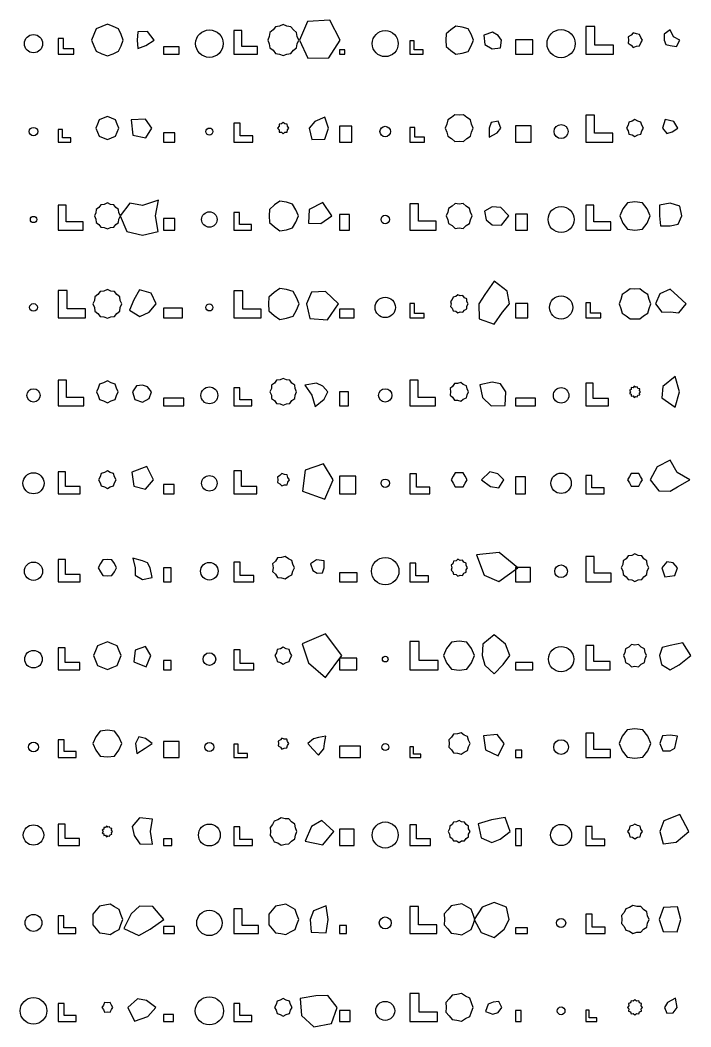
# Model space of a CAD drawing. Header units: metres. Extents: x 0 to 3999, y -16 to 6081.
# Drawn here: x 2092 to 3999, y -16 to 2847 of the extents above; entities that cross this region are included whole.
import ezdxf

# ---------------------------------------------------------------- set-up
doc = ezdxf.new("R2010")
doc.units = ezdxf.units.M

msp = doc.modelspace()

# ---------------------------------------------------------------- linework, layer by layer
for points in [[(2385, 2790), (2378.8, 2806.1), (2371.8, 2821.8), (2356.1, 2828.8), (2340, 2835), (2323.9, 2828.8), (2308.2, 2821.8), (2301.2, 2806.1), (2295, 2790), (2301.2, 2773.9), (2308.2, 2758.2), (2323.9, 2751.2), (2340, 2745), (2356.1, 2751.2), (2371.8, 2758.2), (2378.8, 2773.9), (2385, 2790)], [(2884, 2790), (2879.6, 2800.6), (2878.1, 2812), (2869, 2819), (2862, 2828.1), (2850.6, 2829.6), (2840, 2834), (2829.4, 2829.6), (2818, 2828.1), (2811, 2819), (2801.9, 2812), (2800.4, 2800.6), (2796, 2790), (2800.4, 2779.4), (2801.9, 2768), (2811, 2761), (2818, 2751.9), (2829.4, 2750.4), (2840, 2746), (2850.6, 2750.4), (2862, 2751.9), (2869, 2761), (2878.1, 2768), (2879.6, 2779.4), (2884, 2790)], [(3001.9, 2790), (2972.8, 2846.8), (2909.4, 2842.9), (2886.7, 2790), (2910.2, 2738.4), (2969.2, 2739.5), (3001.9, 2790)], [(2472.9, 2790), (2453.9, 2814.1), (2426.3, 2813.7), (2424.8, 2790), (2426.5, 2766.6), (2448.9, 2774.5), (2472.9, 2790)], [(2700, 2750), (2767, 2750), (2767, 2772), (2722, 2772), (2722, 2817), (2700, 2817), (2700, 2750)], [(3381, 2790), (3374.2, 2806.5), (3365.6, 2822.1), (3348.5, 2827), (3330.9, 2830), (3316.3, 2819.7), (3303.1, 2807.8), (3302, 2790), (3303.1, 2772.2), (3316.3, 2760.3), (3330.9, 2750), (3348.5, 2753), (3365.6, 2757.9), (3374.2, 2773.5), (3381, 2790)], [(3460.6, 2790), (3450.7, 2803.4), (3434.8, 2812.6), (3410.3, 2804.3), (3413.5, 2777.2), (3434.4, 2765.4), (3457.6, 2768), (3460.6, 2790)], [(3700, 2750), (3779, 2750), (3779, 2776), (3726, 2776), (3726, 2829), (3700, 2829), (3700, 2750)], [(3861, 2790), (3856.2, 2797.8), (3853.1, 2806.4), (3844, 2807.5), (3835.3, 2810.5), (3828.8, 2804.1), (3821.1, 2799.1), (3822, 2790), (3821.1, 2780.9), (3828.8, 2775.9), (3835.3, 2769.5), (3844, 2772.5), (3853.1, 2773.6), (3856.2, 2782.2), (3861, 2790)], [(3967.6, 2790), (3949.3, 2799.3), (3940, 2819.4), (3922.9, 2807.1), (3922.8, 2790), (3928, 2778), (3940, 2774.9), (3957.8, 2772.2), (3967.6, 2790)], [(2200, 2750), (2245, 2750), (2245, 2765), (2215, 2765), (2215, 2795), (2200, 2795), (2200, 2750)], [(3200, 2750), (3238, 2750), (3238, 2762), (3212, 2762), (3212, 2788), (3200, 2788), (3200, 2750)], [(3500, 2750), (3550, 2750), (3550, 2791), (3500, 2791), (3500, 2750)], [(2500, 2750), (2544, 2750), (2544, 2771), (2500, 2771), (2500, 2750)], [(3000, 2750), (3015, 2750), (3015, 2762), (3000, 2762), (3000, 2750)], [(3380, 2540), (3375.2, 2551.4), (3372.4, 2563.5), (3361.7, 2569.9), (3352.4, 2578), (3340, 2577), (3327.6, 2578), (3318.3, 2569.9), (3307.6, 2563.5), (3304.8, 2551.4), (3300, 2540), (3304.8, 2528.6), (3307.6, 2516.5), (3318.3, 2510.1), (3327.6, 2502), (3340, 2503), (3352.4, 2502), (3361.7, 2510.1), (3372.4, 2516.5), (3375.2, 2528.6), (3380, 2540)], [(3700, 2500), (3777, 2500), (3777, 2525), (3725, 2525), (3725, 2577), (3700, 2577), (3700, 2500)], [(2373, 2540), (2367.7, 2551.5), (2363.3, 2563.3), (2351.5, 2567.7), (2340, 2573), (2328.5, 2567.7), (2316.7, 2563.3), (2312.3, 2551.5), (2307, 2540), (2312.3, 2528.5), (2316.7, 2516.7), (2328.5, 2512.3), (2340, 2507), (2351.5, 2512.3), (2363.3, 2516.7), (2367.7, 2528.5), (2373, 2540)], [(2466.4, 2540), (2448.2, 2565.2), (2407.7, 2563.5), (2412.8, 2520.2), (2449.2, 2511.8), (2466.4, 2540)], [(2700, 2500), (2754, 2500), (2754, 2518), (2718, 2518), (2718, 2554), (2700, 2554), (2700, 2500)], [(2856, 2540), (2852, 2545), (2851.3, 2551.3), (2845, 2552), (2840, 2556), (2835, 2552), (2828.7, 2551.3), (2828, 2545), (2824, 2540), (2828, 2535), (2828.7, 2528.7), (2835, 2528), (2840, 2524), (2845, 2528), (2851.3, 2528.7), (2852, 2535), (2856, 2540)], [(2968.6, 2540), (2957.9, 2571), (2929.4, 2558.4), (2913.4, 2540), (2921.2, 2507.4), (2958.4, 2508.2), (2968.6, 2540)], [(3458.7, 2540), (3451.4, 2559.8), (3431.1, 2555.4), (3425.7, 2540), (3425.1, 2514.2), (3448, 2526.2), (3458.7, 2540)], [(3864, 2540), (3859.4, 2548), (3857, 2557), (3848, 2559.4), (3840, 2564), (3832, 2559.4), (3823, 2557), (3820.6, 2548), (3816, 2540), (3820.6, 2532), (3823, 2523), (3832, 2520.6), (3840, 2516), (3848, 2520.6), (3857, 2523), (3859.4, 2532), (3864, 2540)], [(3961.8, 2540), (3950.6, 2558.4), (3926.1, 2564.1), (3917.8, 2540), (3930.9, 2524.2), (3946.1, 2529.4), (3961.8, 2540)], [(2200, 2500), (2236, 2500), (2236, 2512), (2212, 2512), (2212, 2536), (2200, 2536), (2200, 2500)], [(2500, 2500), (2532, 2500), (2532, 2526), (2500, 2526), (2500, 2500)], [(3000, 2500), (3035, 2500), (3035, 2545), (3000, 2545), (3000, 2500)], [(3200, 2500), (3242, 2500), (3242, 2514), (3214, 2514), (3214, 2542), (3200, 2542), (3200, 2500)], [(3500, 2500), (3545, 2500), (3545, 2546), (3500, 2546), (3500, 2500)], [(2200, 2250), (2271, 2250), (2271, 2273), (2223, 2273), (2223, 2321), (2200, 2321), (2200, 2250)], [(2377, 2290), (2372.8, 2298.8), (2372, 2308.5), (2364, 2314), (2358.5, 2322), (2348.8, 2322.8), (2340, 2327), (2331.2, 2322.8), (2321.5, 2322), (2316, 2314), (2308, 2308.5), (2307.2, 2298.8), (2303, 2290), (2307.2, 2281.2), (2308, 2271.5), (2316, 2266), (2321.5, 2258), (2331.2, 2257.2), (2340, 2253), (2348.8, 2257.2), (2358.5, 2258), (2364, 2266), (2372, 2271.5), (2372.8, 2281.2), (2377, 2290)], [(2477.1, 2290), (2485.3, 2335.3), (2440, 2320.2), (2404, 2326), (2376, 2290), (2395.8, 2245.8), (2440, 2235.8), (2484, 2246), (2477.1, 2290)], [(2883, 2290), (2876, 2307.4), (2866.8, 2323.6), (2848.9, 2329), (2830.4, 2331.9), (2815.1, 2321.3), (2801.3, 2308.7), (2800, 2290), (2801.3, 2271.3), (2815.1, 2258.7), (2830.4, 2248.1), (2848.9, 2251), (2866.8, 2256.4), (2876, 2272.6), (2883, 2290)], [(2977.8, 2290), (2952.4, 2328.3), (2914, 2308.9), (2911.8, 2269.5), (2947.1, 2268.2), (2977.8, 2290)], [(3200, 2250), (3275, 2250), (3275, 2275), (3225, 2275), (3225, 2325), (3200, 2325), (3200, 2250)], [(3377, 2290), (3372.3, 2300.5), (3369.9, 2311.7), (3360, 2317.5), (3351.4, 2325.2), (3340, 2324), (3328.6, 2325.2), (3320, 2317.5), (3310.1, 2311.7), (3307.7, 2300.5), (3303, 2290), (3307.7, 2279.5), (3310.1, 2268.3), (3320, 2262.5), (3328.6, 2254.8), (3340, 2256), (3351.4, 2254.8), (3360, 2262.5), (3369.9, 2268.3), (3372.3, 2279.5), (3377, 2290)], [(3700, 2250), (3771, 2250), (3771, 2273), (3723, 2273), (3723, 2321), (3700, 2321), (3700, 2250)], [(3883, 2290), (3874.6, 2310), (3861.5, 2327.2), (3840, 2330), (3818.5, 2327.2), (3805.4, 2310), (3797, 2290), (3805.4, 2270), (3818.5, 2252.8), (3840, 2250), (3861.5, 2252.8), (3874.6, 2270), (3883, 2290)], [(3973.3, 2290), (3967.8, 2317.8), (3940, 2326.7), (3909.4, 2320.6), (3909.6, 2290), (3912.4, 2262.4), (3940, 2261.7), (3963.1, 2266.9), (3973.3, 2290)], [(2700, 2250), (2750, 2250), (2750, 2266), (2716, 2266), (2716, 2300), (2700, 2300), (2700, 2250)], [(3000, 2250), (3028, 2250), (3028, 2294), (3000, 2294), (3000, 2250)], [(3481.8, 2290), (3458.9, 2313.7), (3434.2, 2315.6), (3412, 2303.5), (3417.2, 2279), (3434.2, 2264.8), (3460.5, 2264.3), (3481.8, 2290)], [(3500, 2250), (3534, 2250), (3534, 2295), (3500, 2295), (3500, 2250)], [(2500, 2250), (2532, 2250), (2532, 2283), (2500, 2283), (2500, 2250)], [(3483.6, 2040), (3476.7, 2076.7), (3440, 2104.3), (3413, 2067), (3396, 2040), (3397.5, 1997.5), (3440, 1982.8), (3463.5, 2016.5), (3483.6, 2040)], [(2200, 2000), (2278, 2000), (2278, 2026), (2226, 2026), (2226, 2078), (2200, 2078), (2200, 2000)], [(2381, 2040), (2376.7, 2049.8), (2375.5, 2060.5), (2366.9, 2066.9), (2360.5, 2075.5), (2349.8, 2076.7), (2340, 2081), (2330.2, 2076.7), (2319.5, 2075.5), (2313.1, 2066.9), (2304.5, 2060.5), (2303.3, 2049.8), (2299, 2040), (2303.3, 2030.2), (2304.5, 2019.5), (2313.1, 2013.1), (2319.5, 2004.5), (2330.2, 2003.3), (2340, 1999), (2349.8, 2003.3), (2360.5, 2004.5), (2366.9, 2013.1), (2375.5, 2019.5), (2376.7, 2030.2), (2381, 2040)], [(2478.9, 2040), (2464.1, 2070.3), (2431, 2079.6), (2415.7, 2051.7), (2402.9, 2022.2), (2431.9, 2004.3), (2458.6, 2016.7), (2478.9, 2040)], [(2700, 2000), (2777, 2000), (2777, 2025), (2725, 2025), (2725, 2077), (2700, 2077), (2700, 2000)], [(2885, 2040), (2877.8, 2058.2), (2868.1, 2075.2), (2849.3, 2080.9), (2830, 2083.9), (2813.8, 2072.8), (2799.5, 2059.5), (2798, 2040), (2799.5, 2020.5), (2813.8, 2007.2), (2830, 1996.1), (2849.3, 1999.1), (2868.1, 2004.8), (2877.8, 2021.8), (2885, 2040)], [(2996.8, 2040), (2960.4, 2075.4), (2920.8, 2073.3), (2906.3, 2040), (2916, 1998.4), (2966, 1994.9), (2996.8, 2040)], [(3366, 2040), (3362.1, 2046.5), (3361.9, 2054.1), (3355.1, 2057.4), (3350.8, 2063.7), (3343.3, 2062.8), (3336.3, 2065.7), (3330.4, 2060.9), (3323, 2059.6), (3320.7, 2052.4), (3315.1, 2047.3), (3317, 2040), (3315.1, 2032.7), (3320.7, 2027.6), (3323, 2020.4), (3330.4, 2019.1), (3336.3, 2014.3), (3343.3, 2017.2), (3350.8, 2016.3), (3355.1, 2022.6), (3361.9, 2025.9), (3362.1, 2033.5), (3366, 2040)], [(3885, 2040), (3879.9, 2053), (3876.4, 2066.5), (3864.7, 2074), (3853.9, 2082.8), (3840, 2082), (3826.1, 2082.8), (3815.3, 2074), (3803.6, 2066.5), (3800.1, 2053), (3795, 2040), (3800.1, 2027), (3803.6, 2013.5), (3815.3, 2006), (3826.1, 1997.2), (3840, 1998), (3853.9, 1997.2), (3864.7, 2006), (3876.4, 2013.5), (3879.9, 2027), (3885, 2040)], [(3985.7, 2040), (3961.9, 2061.9), (3940, 2081.6), (3910.9, 2069.1), (3898.3, 2040), (3916.7, 2016.7), (3940, 2017.3), (3965.1, 2014.9), (3985.7, 2040)], [(3200, 2000), (3241, 2000), (3241, 2013), (3213, 2013), (3213, 2041), (3200, 2041), (3200, 2000)], [(3500, 2000), (3535, 2000), (3535, 2041), (3500, 2041), (3500, 2000)], [(3700, 2000), (3743, 2000), (3743, 2014), (3714, 2014), (3714, 2043), (3700, 2043), (3700, 2000)], [(2500, 2000), (2554, 2000), (2554, 2028), (2500, 2028), (2500, 2000)], [(3000, 2000), (3042, 2000), (3042, 2025), (3000, 2025), (3000, 2000)], [(3966.2, 1790), (3954.1, 1833.3), (3919.1, 1805.2), (3916.5, 1773), (3954.3, 1746.1), (3966.2, 1790)], [(2200, 1750), (2273, 1750), (2273, 1774), (2224, 1774), (2224, 1823), (2200, 1823), (2200, 1750)], [(2371, 1790), (2365.9, 1800.7), (2361.9, 1811.9), (2350.7, 1815.9), (2340, 1821), (2329.3, 1815.9), (2318.1, 1811.9), (2314.1, 1800.7), (2309, 1790), (2314.1, 1779.3), (2318.1, 1768.1), (2329.3, 1764.1), (2340, 1759), (2350.7, 1764.1), (2361.9, 1768.1), (2365.9, 1779.3), (2371, 1790)], [(2465.6, 1790), (2454, 1804), (2440, 1809.1), (2422.6, 1807.4), (2411.5, 1790), (2418.2, 1768.2), (2440, 1761.1), (2459.1, 1770.9), (2465.6, 1790)], [(2878, 1790), (2873.8, 1799.1), (2872.9, 1809), (2864.7, 1814.7), (2859, 1822.9), (2849.1, 1823.8), (2840, 1828), (2830.9, 1823.8), (2821, 1822.9), (2815.3, 1814.7), (2807.1, 1809), (2806.2, 1799.1), (2802, 1790), (2806.2, 1780.9), (2807.1, 1771), (2815.3, 1765.3), (2821, 1757.1), (2830.9, 1756.2), (2840, 1752), (2849.1, 1756.2), (2859, 1757.1), (2864.7, 1765.3), (2872.9, 1771), (2873.8, 1780.9), (2878, 1790)], [(2967.2, 1790), (2952.9, 1806.1), (2934.5, 1814.2), (2901, 1808.8), (2920.9, 1780.8), (2930.4, 1748.1), (2956.5, 1769.3), (2967.2, 1790)], [(3200, 1750), (3273, 1750), (3273, 1774), (3224, 1774), (3224, 1823), (3200, 1823), (3200, 1750)], [(3367, 1790), (3362.6, 1798.2), (3360.7, 1807.4), (3352, 1810.8), (3344.7, 1816.6), (3335.8, 1813.6), (3326.5, 1813.4), (3321.6, 1805.4), (3314.6, 1799.2), (3316, 1790), (3314.6, 1780.8), (3321.6, 1774.6), (3326.5, 1766.6), (3335.8, 1766.4), (3344.7, 1763.4), (3352, 1769.2), (3360.7, 1772.6), (3362.6, 1781.8), (3367, 1790)], [(3472.5, 1790), (3458, 1812.5), (3433.7, 1817.6), (3398.7, 1809.9), (3406.1, 1773.7), (3430.9, 1750.3), (3471, 1751.1), (3472.5, 1790)], [(3700, 1750), (3765, 1750), (3765, 1771), (3721, 1771), (3721, 1815), (3700, 1815), (3700, 1750)], [(3856, 1790), (3852.5, 1793.7), (3853.5, 1798.7), (3848.5, 1799.8), (3846.6, 1804.6), (3841.9, 1802.9), (3837.7, 1805.8), (3834.6, 1801.8), (3829.5, 1802.1), (3829.1, 1797), (3824.6, 1794.5), (3827, 1790), (3824.6, 1785.5), (3829.1, 1783), (3829.5, 1777.9), (3834.6, 1778.2), (3837.7, 1774.2), (3841.9, 1777.1), (3846.6, 1775.4), (3848.5, 1780.2), (3853.5, 1781.3), (3852.5, 1786.3), (3856, 1790)], [(2700, 1750), (2751, 1750), (2751, 1767), (2717, 1767), (2717, 1801), (2700, 1801), (2700, 1750)], [(3000, 1750), (3026, 1750), (3026, 1790), (3000, 1790), (3000, 1750)], [(2500, 1750), (2557, 1750), (2557, 1772), (2500, 1772), (2500, 1750)], [(3500, 1750), (3557, 1750), (3557, 1772), (3500, 1772), (3500, 1750)], [(2471.1, 1540), (2452.1, 1577.3), (2409.9, 1561.9), (2414.9, 1521.8), (2448.8, 1512.9), (2471.1, 1540)], [(2982.4, 1540), (2954.8, 1585.7), (2902, 1567.6), (2894.8, 1507.2), (2958, 1484.6), (2982.4, 1540)], [(3996.4, 1540), (3960.2, 1560.2), (3940, 1595.8), (3903.5, 1576.5), (3883.6, 1540), (3908.2, 1508.2), (3940, 1507.6), (3960.5, 1519.5), (3996.4, 1540)], [(2200, 1500), (2263, 1500), (2263, 1521), (2221, 1521), (2221, 1563), (2200, 1563), (2200, 1500)], [(2365, 1540), (2360.3, 1548.4), (2357.7, 1557.7), (2348.4, 1560.3), (2340, 1565), (2331.6, 1560.3), (2322.3, 1557.7), (2319.7, 1548.4), (2315, 1540), (2319.7, 1531.6), (2322.3, 1522.3), (2331.6, 1519.7), (2340, 1515), (2348.4, 1519.7), (2357.7, 1522.3), (2360.3, 1531.6), (2365, 1540)], [(2700, 1500), (2765, 1500), (2765, 1521), (2721, 1521), (2721, 1565), (2700, 1565), (2700, 1500)], [(2858, 1540), (2853.5, 1546.5), (2851.2, 1554.1), (2843.3, 1554.6), (2836, 1557.5), (2830.6, 1551.7), (2823.8, 1547.8), (2825, 1540), (2823.8, 1532.2), (2830.6, 1528.3), (2836, 1522.5), (2843.3, 1525.4), (2851.2, 1525.9), (2853.5, 1533.5), (2858, 1540)], [(3000, 1500), (3046, 1500), (3046, 1550), (3000, 1550), (3000, 1500)], [(3200, 1500), (3257, 1500), (3257, 1519), (3219, 1519), (3219, 1557), (3200, 1557), (3200, 1500)], [(3363, 1540), (3357.3, 1550), (3351.5, 1559.9), (3340, 1560), (3328.5, 1559.9), (3322.7, 1550), (3317, 1540), (3322.7, 1530), (3328.5, 1520.1), (3340, 1520), (3351.5, 1520.1), (3357.3, 1530), (3363, 1540)], [(3467.3, 1540), (3449.9, 1557.2), (3426.9, 1562.8), (3404, 1540), (3429.1, 1521.2), (3453.2, 1517.1), (3467.3, 1540)], [(3500, 1500), (3529, 1500), (3529, 1548), (3500, 1548), (3500, 1500)], [(3700, 1500), (3752, 1500), (3752, 1517), (3717, 1517), (3717, 1552), (3700, 1552), (3700, 1500)], [(3861, 1540), (3855.6, 1549), (3850.5, 1558.2), (3840, 1558), (3829.5, 1558.2), (3824.4, 1549), (3819, 1540), (3824.4, 1531), (3829.5, 1521.8), (3840, 1522), (3850.5, 1521.8), (3855.6, 1531), (3861, 1540)], [(2500, 1500), (2530, 1500), (2530, 1527), (2500, 1527), (2500, 1500)], [(2461.3, 1290), (2453.9, 1303.9), (2440, 1309.5), (2412.7, 1317.3), (2419.2, 1290), (2419.1, 1269.1), (2440, 1256.2), (2467.7, 1262.3), (2461.3, 1290)], [(2872, 1290), (2867.3, 1299.9), (2864.5, 1310.6), (2854.5, 1315.1), (2845.6, 1321.5), (2835, 1318.6), (2824, 1317.7), (2817.8, 1308.6), (2809.9, 1300.9), (2811, 1290), (2809.9, 1279.1), (2817.8, 1271.4), (2824, 1262.3), (2835, 1261.4), (2845.6, 1258.5), (2854.5, 1264.9), (2864.5, 1269.4), (2867.3, 1280.1), (2872, 1290)], [(3506.6, 1290), (3454, 1333), (3389.8, 1326.5), (3411, 1268.9), (3452.7, 1251.1), (3506.6, 1290)], [(3700, 1250), (3772, 1250), (3772, 1274), (3724, 1274), (3724, 1322), (3700, 1322), (3700, 1250)], [(3879, 1290), (3874.8, 1299.3), (3873.8, 1309.5), (3865.5, 1315.5), (3859.5, 1323.8), (3849.3, 1324.8), (3840, 1329), (3830.7, 1324.8), (3820.5, 1323.8), (3814.5, 1315.5), (3806.2, 1309.5), (3805.2, 1299.3), (3801, 1290), (3805.2, 1280.7), (3806.2, 1270.5), (3814.5, 1264.5), (3820.5, 1256.2), (3830.7, 1255.2), (3840, 1251), (3849.3, 1255.2), (3859.5, 1256.2), (3865.5, 1264.5), (3873.8, 1270.5), (3874.8, 1280.7), (3879, 1290)], [(2200, 1250), (2263, 1250), (2263, 1271), (2221, 1271), (2221, 1313), (2200, 1313), (2200, 1250)], [(2366, 1290), (2359.9, 1301.5), (2353, 1312.5), (2340, 1313), (2327, 1312.5), (2320.1, 1301.5), (2314, 1290), (2320.1, 1278.5), (2327, 1267.5), (2340, 1267), (2353, 1267.5), (2359.9, 1278.5), (2366, 1290)], [(2500, 1250), (2521, 1250), (2521, 1290), (2500, 1290), (2500, 1250)], [(2700, 1250), (2756, 1250), (2756, 1268), (2718, 1268), (2718, 1306), (2700, 1306), (2700, 1250)], [(2956.5, 1290), (2955.9, 1309.9), (2934.8, 1312.7), (2917.4, 1300.9), (2924.3, 1282.4), (2936.4, 1274.2), (2951.8, 1275.3), (2956.5, 1290)], [(3200, 1250), (3253, 1250), (3253, 1267), (3217, 1267), (3217, 1303), (3200, 1303), (3200, 1250)], [(3364, 1290), (3360.1, 1295.9), (3360.2, 1303), (3353.8, 1305.9), (3350, 1311.8), (3343, 1310.8), (3336.6, 1313.8), (3331.3, 1309.1), (3324.3, 1308.1), (3322.3, 1301.4), (3317, 1296.8), (3319, 1290), (3317, 1283.2), (3322.3, 1278.6), (3324.3, 1271.9), (3331.3, 1270.9), (3336.6, 1266.2), (3343, 1269.2), (3350, 1268.2), (3353.8, 1274.1), (3360.2, 1277), (3360.1, 1284.1), (3364, 1290)], [(3500, 1250), (3543, 1250), (3543, 1291), (3500, 1291), (3500, 1250)], [(3960.9, 1290), (3948.2, 1304.3), (3930.4, 1306.7), (3916.5, 1290), (3925, 1264), (3953, 1267.5), (3960.9, 1290)], [(3000, 1250), (3050, 1250), (3050, 1275), (3000, 1275), (3000, 1250)], [(3006.7, 1040), (2960, 1101.5), (2893.5, 1073.8), (2911.9, 1019.6), (2960.2, 977.9), (3006.7, 1040)], [(3484.6, 1040), (3472.2, 1072.2), (3440, 1099), (3407.1, 1072.9), (3405.8, 1040), (3412.8, 1012.8), (3440, 988.1), (3464.8, 1015.2), (3484.6, 1040)], [(2200, 1000), (2262, 1000), (2262, 1020), (2220, 1020), (2220, 1062), (2200, 1062), (2200, 1000)], [(2379, 1040), (2373.3, 1053.8), (2367.6, 1067.6), (2353.8, 1073.3), (2340, 1079), (2326.2, 1073.3), (2312.4, 1067.6), (2306.7, 1053.8), (2301, 1040), (2306.7, 1026.2), (2312.4, 1012.4), (2326.2, 1006.7), (2340, 1001), (2353.8, 1006.7), (2367.6, 1012.4), (2373.3, 1026.2), (2379, 1040)], [(2463.7, 1040), (2448.5, 1066.1), (2418.8, 1055.4), (2415.6, 1022.3), (2450.4, 1007.9), (2463.7, 1040)], [(2864, 1040), (2859.4, 1048), (2857, 1057), (2848, 1059.4), (2840, 1064), (2832, 1059.4), (2823, 1057), (2820.6, 1048), (2816, 1040), (2820.6, 1032), (2823, 1023), (2832, 1020.6), (2840, 1016), (2848, 1020.6), (2857, 1023), (2859.4, 1032), (2864, 1040)], [(3200, 1000), (3280, 1000), (3280, 1026), (3226, 1026), (3226, 1080), (3200, 1080), (3200, 1000)], [(3384, 1040), (3375.5, 1060.5), (3362, 1078.1), (3340, 1081), (3318, 1078.1), (3304.5, 1060.5), (3296, 1040), (3304.5, 1019.5), (3318, 1001.9), (3340, 999), (3362, 1001.9), (3375.5, 1019.5), (3384, 1040)], [(3700, 1000), (3769, 1000), (3769, 1023), (3723, 1023), (3723, 1069), (3700, 1069), (3700, 1000)], [(3873, 1040), (3868.5, 1049.3), (3866.7, 1059.4), (3857.6, 1064.3), (3850.2, 1071.4), (3840, 1070), (3829.8, 1071.4), (3822.4, 1064.3), (3813.3, 1059.4), (3811.5, 1049.3), (3807, 1040), (3811.5, 1030.7), (3813.3, 1020.6), (3822.4, 1015.7), (3829.8, 1008.6), (3840, 1010), (3850.2, 1008.6), (3857.6, 1015.7), (3866.7, 1020.6), (3868.5, 1030.7), (3873, 1040)], [(3998.9, 1040), (3976, 1076), (3940, 1069.2), (3917.2, 1062.8), (3909.6, 1040), (3915.2, 1015.2), (3940, 999.6), (3966.1, 1013.9), (3998.9, 1040)], [(2700, 1000), (2756, 1000), (2756, 1018), (2718, 1018), (2718, 1056), (2700, 1056), (2700, 1000)], [(3000, 1000), (3049, 1000), (3049, 1033), (3000, 1033), (3000, 1000)], [(2500, 1000), (2521, 1000), (2521, 1026), (2500, 1026), (2500, 1000)], [(3500, 1000), (3550, 1000), (3550, 1020), (3500, 1020), (3500, 1000)], [(3885, 790), (3876.4, 811), (3862.5, 829), (3840, 832), (3817.5, 829), (3803.6, 811), (3795, 790), (3803.6, 769), (3817.5, 751), (3840, 748), (3862.5, 751), (3876.4, 769), (3885, 790)], [(2381, 790), (2372.9, 809), (2360.5, 825.5), (2340, 828), (2319.5, 825.5), (2307.1, 809), (2299, 790), (2307.1, 771), (2319.5, 754.5), (2340, 752), (2360.5, 754.5), (2372.9, 771), (2381, 790)], [(2467.5, 790), (2448.2, 804.2), (2429, 809.1), (2419.9, 790), (2423.5, 761.3), (2447.6, 776.9), (2467.5, 790)], [(2856, 790), (2851.7, 795.6), (2850, 802.5), (2842.9, 802.7), (2836.4, 805.6), (2831.9, 800.2), (2825.6, 796.9), (2827, 790), (2825.6, 783.1), (2831.9, 779.8), (2836.4, 774.4), (2842.9, 777.3), (2850, 777.5), (2851.7, 784.4), (2856, 790)], [(2956.9, 790), (2961, 811), (2940, 807.2), (2926.2, 803.8), (2910.4, 790), (2924.5, 774.5), (2940, 756.9), (2955.3, 774.7), (2956.9, 790)], [(3371, 790), (3366.3, 799.6), (3363.7, 809.9), (3354, 814.2), (3345.4, 820.5), (3335.1, 817.6), (3324.5, 816.8), (3318.6, 808), (3310.9, 800.6), (3312, 790), (3310.9, 779.4), (3318.6, 772), (3324.5, 763.2), (3335.1, 762.4), (3345.4, 759.5), (3354, 765.8), (3363.7, 770.1), (3366.3, 780.4), (3371, 790)], [(3467.7, 790), (3448.3, 815.4), (3409.3, 812.3), (3415.1, 771.9), (3451.4, 754.9), (3467.7, 790)], [(3700, 750), (3770, 750), (3770, 773), (3723, 773), (3723, 820), (3700, 820), (3700, 750)], [(3956.2, 790), (3961.2, 811.2), (3940, 813.7), (3917.8, 812.2), (3910.4, 790), (3919.6, 769.6), (3940, 769.5), (3953.1, 776.9), (3956.2, 790)], [(2200, 750), (2251, 750), (2251, 767), (2217, 767), (2217, 801), (2200, 801), (2200, 750)], [(2500, 750), (2544, 750), (2544, 796), (2500, 796), (2500, 750)], [(2700, 750), (2738, 750), (2738, 762), (2712, 762), (2712, 788), (2700, 788), (2700, 750)], [(3000, 750), (3060, 750), (3060, 783), (3000, 783), (3000, 750)], [(3200, 750), (3231, 750), (3231, 760), (3210, 760), (3210, 781), (3200, 781), (3200, 750)], [(3500, 750), (3518, 750), (3518, 771), (3500, 771), (3500, 750)], [(2462.6, 540), (2467.9, 574.9), (2431.2, 578.7), (2410.6, 554.2), (2416.4, 528.6), (2432, 504.8), (2468.7, 504.1), (2462.6, 540)], [(2879, 540), (2874.5, 550.1), (2872.8, 561.1), (2863.6, 567.2), (2856.2, 575.5), (2845.1, 575.6), (2834.4, 578.6), (2825, 572.7), (2814.5, 569.5), (2809.7, 559.5), (2802.6, 551), (2804, 540), (2802.6, 529), (2809.7, 520.5), (2814.5, 510.5), (2825, 507.3), (2834.4, 501.4), (2845.1, 504.4), (2856.2, 504.5), (2863.6, 512.8), (2872.8, 518.9), (2874.5, 529.9), (2879, 540)], [(3484.9, 540), (3471.4, 579.3), (3432.4, 573.4), (3394.6, 561.8), (3402.4, 521.9), (3432.8, 508.5), (3457.1, 518.6), (3484.9, 540)], [(3992.8, 540), (3967.7, 587.9), (3922.4, 570.5), (3910.6, 540), (3919.7, 504.9), (3957.4, 509.8), (3992.8, 540)], [(2200, 500), (2261, 500), (2261, 520), (2220, 520), (2220, 561), (2200, 561), (2200, 500)], [(2355, 540), (2351.5, 543.4), (2352.6, 548.1), (2347.9, 549.1), (2346.2, 553.6), (2341.7, 551.9), (2337.9, 554.8), (2335, 550.9), (2330.2, 551.3), (2329.9, 546.5), (2325.6, 544.2), (2328, 540), (2325.6, 535.8), (2329.9, 533.5), (2330.2, 528.7), (2335, 529.1), (2337.9, 525.2), (2341.7, 528.1), (2346.2, 526.4), (2347.9, 530.9), (2352.6, 531.9), (2351.5, 536.6), (2355, 540)], [(2700, 500), (2753, 500), (2753, 517), (2717, 517), (2717, 553), (2700, 553), (2700, 500)], [(2983.7, 540), (2950.2, 571.4), (2920.5, 554.2), (2902.5, 512.7), (2952.2, 502.3), (2983.7, 540)], [(3000, 500), (3042, 500), (3042, 547), (3000, 547), (3000, 500)], [(3200, 500), (3259, 500), (3259, 519), (3219, 519), (3219, 559), (3200, 559), (3200, 500)], [(3371, 540), (3367, 547.2), (3366.8, 555.5), (3359.8, 559.8), (3355.5, 566.8), (3347.2, 567), (3340, 571), (3332.8, 567), (3324.5, 566.8), (3320.2, 559.8), (3313.2, 555.5), (3313, 547.2), (3309, 540), (3313, 532.8), (3313.2, 524.5), (3320.2, 520.2), (3324.5, 513.2), (3332.8, 513), (3340, 509), (3347.2, 513), (3355.5, 513.2), (3359.8, 520.2), (3366.8, 524.5), (3367, 532.8), (3371, 540)], [(3500, 500), (3517, 500), (3517, 548), (3500, 548), (3500, 500)], [(3700, 500), (3754, 500), (3754, 518), (3718, 518), (3718, 554), (3700, 554), (3700, 500)], [(3861, 540), (3856.6, 546.9), (3854.8, 554.8), (3846.9, 556.6), (3840, 561), (3833.1, 556.6), (3825.2, 554.8), (3823.4, 546.9), (3819, 540), (3823.4, 533.1), (3825.2, 525.2), (3833.1, 523.4), (3840, 519), (3846.9, 523.4), (3854.8, 525.2), (3856.6, 533.1), (3861, 540)], [(2500, 500), (2523, 500), (2523, 519), (2500, 519), (2500, 500)], [(2384, 290), (2378.5, 304), (2373.7, 318.3), (2360.5, 325.5), (2347.6, 333.3), (2332.9, 330.4), (2318, 328.1), (2308.6, 316.4), (2298.7, 305), (2299, 290), (2298.7, 275), (2308.6, 263.6), (2318, 251.9), (2332.9, 249.6), (2347.6, 246.7), (2360.5, 254.5), (2373.7, 261.7), (2378.5, 276), (2384, 290)], [(2500.7, 290), (2469.5, 327), (2431.4, 327.6), (2407.9, 305.5), (2386.4, 264.2), (2429.6, 244.2), (2461.8, 262.6), (2500.7, 290)], [(2700, 250), (2770, 250), (2770, 273), (2723, 273), (2723, 320), (2700, 320), (2700, 250)], [(2884, 290), (2878.5, 304), (2873.7, 318.3), (2860.5, 325.5), (2847.6, 333.3), (2832.9, 330.4), (2818, 328.1), (2808.6, 316.4), (2798.7, 305), (2799, 290), (2798.7, 275), (2808.6, 263.6), (2818, 251.9), (2832.9, 249.6), (2847.6, 246.7), (2860.5, 254.5), (2873.7, 261.7), (2878.5, 276), (2884, 290)], [(2967.3, 290), (2962.1, 328.2), (2925.9, 314.5), (2916.9, 290), (2919.2, 253.9), (2961.8, 252.3), (2967.3, 290)], [(3200, 250), (3277, 250), (3277, 275), (3225, 275), (3225, 327), (3200, 327), (3200, 250)], [(3385, 290), (3379.5, 304.4), (3374.5, 318.9), (3361, 326.4), (3347.8, 334.3), (3332.7, 331.4), (3317.5, 329), (3307.8, 317), (3297.7, 305.4), (3298, 290), (3297.7, 274.6), (3307.8, 263), (3317.5, 251), (3332.7, 248.6), (3347.8, 245.7), (3361, 253.6), (3374.5, 261.1), (3379.5, 275.6), (3385, 290)], [(3482.3, 290), (3474.6, 324.6), (3440, 338.3), (3405.4, 324.6), (3383.1, 290), (3403.1, 253.1), (3440, 238.8), (3467.9, 262.1), (3482.3, 290)], [(3880, 290), (3875.5, 300.4), (3873.7, 311.6), (3864.2, 318), (3856.6, 326.4), (3845.3, 326.6), (3834.3, 329.6), (3824.6, 323.7), (3813.8, 320.2), (3808.9, 310), (3801.6, 301.3), (3803, 290), (3801.6, 278.7), (3808.9, 270), (3813.8, 259.8), (3824.6, 256.3), (3834.3, 250.4), (3845.3, 253.4), (3856.6, 253.6), (3864.2, 262), (3873.7, 268.4), (3875.5, 279.6), (3880, 290)], [(3970.6, 290), (3960.8, 326), (3920.7, 323.4), (3908.4, 290), (3920.3, 255.9), (3960.3, 254.9), (3970.6, 290)], [(2200, 250), (2250, 250), (2250, 266), (2216, 266), (2216, 300), (2200, 300), (2200, 250)], [(3700, 250), (3755, 250), (3755, 268), (3718, 268), (3718, 305), (3700, 305), (3700, 250)], [(2500, 250), (2531, 250), (2531, 270), (2500, 270), (2500, 250)], [(3000, 250), (3020, 250), (3020, 273), (3000, 273), (3000, 250)], [(3500, 250), (3534, 250), (3534, 266), (3500, 266), (3500, 250)], [(2478.1, 40), (2451.2, 59.4), (2425.8, 64.5), (2398, 40), (2417.4, 0.9), (2455.2, 13.6), (2478.1, 40)], [(2865, 40), (2860.3, 48.4), (2857.7, 57.7), (2848.4, 60.3), (2840, 65), (2831.6, 60.3), (2822.3, 57.7), (2819.7, 48.4), (2815, 40), (2819.7, 31.6), (2822.3, 22.3), (2831.6, 19.7), (2840, 15), (2848.4, 19.7), (2857.7, 22.3), (2860.3, 31.6), (2865, 40)], [(2993.3, 40), (2967, 73.8), (2932.5, 72.7), (2888.6, 64.8), (2892.3, 17), (2927.3, -15.5), (2976.9, -6.3), (2993.3, 40)], [(3200, 0), (3279, 0), (3279, 26), (3226, 26), (3226, 79), (3200, 79), (3200, 0)], [(3380, 40), (3374.8, 52.7), (3370.6, 65.7), (3358.5, 72), (3346.9, 79.4), (3333.6, 76.4), (3320, 74.6), (3311.7, 63.8), (3302.4, 53.7), (3303, 40), (3302.4, 26.3), (3311.7, 16.2), (3320, 5.4), (3333.6, 3.6), (3346.9, 0.6), (3358.5, 8), (3370.6, 14.3), (3374.8, 27.3), (3380, 40)], [(3861, 40), (3857.4, 44.7), (3858.2, 50.5), (3852.7, 52.7), (3850.5, 58.2), (3844.7, 57.4), (3840, 61), (3835.3, 57.4), (3829.5, 58.2), (3827.3, 52.7), (3821.8, 50.5), (3822.6, 44.7), (3819, 40), (3822.6, 35.3), (3821.8, 29.5), (3827.3, 27.3), (3829.5, 21.8), (3835.3, 22.6), (3840, 19), (3844.7, 22.6), (3850.5, 21.8), (3852.7, 27.3), (3858.2, 29.5), (3857.4, 35.3), (3861, 40)], [(3960.1, 40), (3955, 66), (3932.2, 53.5), (3923.7, 40), (3930.6, 23.8), (3948.8, 24.7), (3960.1, 40)], [(2200, 0), (2251, 0), (2251, 17), (2217, 17), (2217, 51), (2200, 51), (2200, 0)], [(2356, 40), (2351.3, 46.5), (2348, 53.9), (2340, 53), (2332, 53.9), (2328.7, 46.5), (2324, 40), (2328.7, 33.5), (2332, 26.1), (2340, 27), (2348, 26.1), (2351.3, 33.5), (2356, 40)], [(2700, 0), (2751, 0), (2751, 17), (2717, 17), (2717, 51), (2700, 51), (2700, 0)], [(3000, 0), (3030, 0), (3030, 31), (3000, 31), (3000, 0)], [(3461, 40), (3453.4, 56.8), (3436.7, 54.3), (3422.2, 48.6), (3415.5, 28.2), (3435.7, 21), (3451.4, 25.7), (3461, 40)], [(3500, 0), (3516, 0), (3516, 31), (3500, 31), (3500, 0)], [(3700, 0), (3732, 0), (3732, 10), (3710, 10), (3710, 32), (3700, 32), (3700, 0)], [(2500, 0), (2528, 0), (2528, 20), (2500, 20), (2500, 0)]]:
    msp.add_lwpolyline(points)
for centre, radius in [((2130, 2780), 26), ((2630, 2780), 39), ((3130, 2780), 37), ((3630, 2780), 40), ((3630, 2530), 20), ((2130, 2530), 12), ((2630, 2530), 10), ((3130, 2530), 15), ((2630, 2280), 22), ((3130, 2280), 12), ((3630, 2280), 37), ((2130, 2280), 9), ((3630, 2030), 33), ((2130, 2030), 11), ((2630, 2030), 10), ((3130, 2030), 29), ((2630, 1780), 24), ((2130, 1780), 19), ((3130, 1780), 19), ((3630, 1780), 22), ((2130, 1530), 30), ((2630, 1530), 22), ((3630, 1530), 29), ((3130, 1530), 12), ((3130, 1280), 39), ((2130, 1280), 26), ((2630, 1280), 25), ((3630, 1280), 18), ((3630, 1030), 36), ((2130, 1030), 25), ((2630, 1030), 18), ((3130, 1030), 8), ((2130, 780), 14), ((2630, 780), 13), ((3130, 780), 10), ((3630, 780), 21), ((2130, 530), 29), ((2630, 530), 31), ((3130, 530), 37), ((3630, 530), 30), ((2630, 280), 36), ((2130, 280), 24), ((3130, 280), 17), ((3630, 280), 13), ((2130, 30), 38), ((2630, 30), 40), ((3130, 30), 27), ((3630, 30), 11)]:
    msp.add_circle(centre, radius)

doc.saveas('drawing.dxf')
